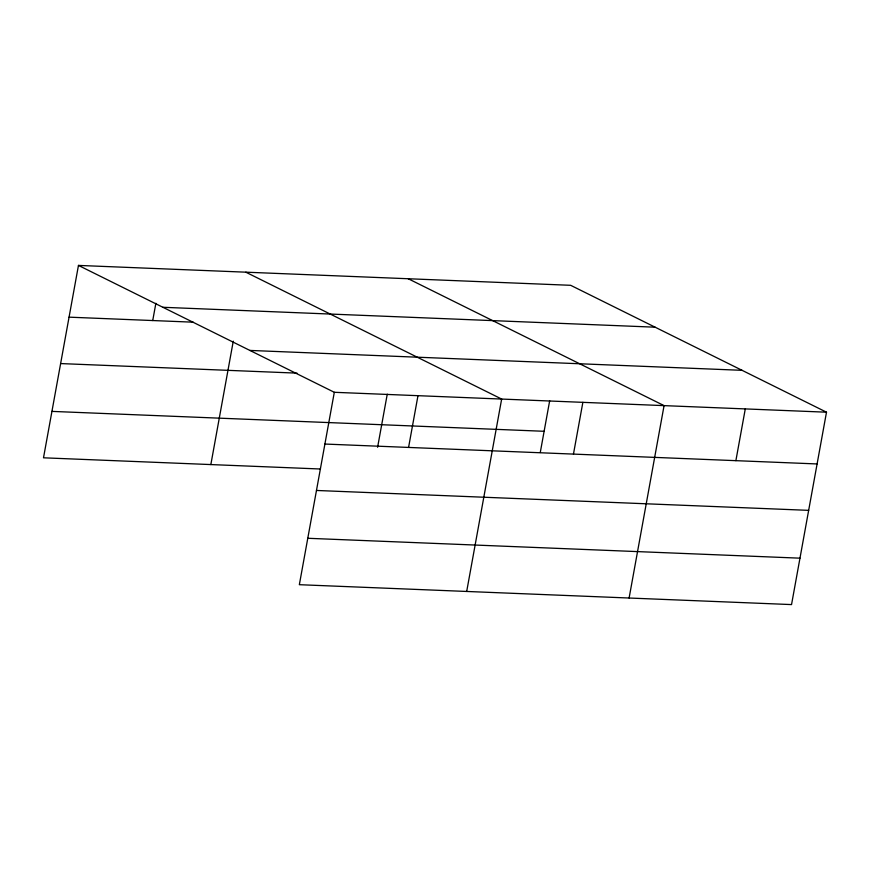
<?xml version="1.0" encoding="UTF-8"?>
<svg xmlns="http://www.w3.org/2000/svg" width="870" height="870" viewBox="0 0 870 870"><rect width="100%" height="100%" fill="white"/><g stroke="black" fill="none" stroke-linecap="round" stroke-linejoin="round"><path stroke-width="1.3" d="M78.463 265.415L334.308 392.294L299.345 584.694L791.537 604.585L826.5 412.195L570.655 285.306L78.463 265.415L43.5 457.805L320.486 469.006M152.728 320.541L155.871 303.293M210.844 464.569L233.269 341.171M377.602 447.267L387.259 394.175M408.574 447.43L417.981 395.676M466.69 591.459L501.653 399.058L245.808 272.179M540.27 452.509L549.677 400.744M573.461 454.096L582.867 402.342M629.108 598.016L664.071 405.627L408.237 278.748M735.879 460.665L745.285 408.911M162.897 307.284L655.088 327.185M69.056 317.158L193.216 322.183M249.875 350.425L742.066 370.326M60.628 363.573L296.996 373.132M334.308 392.294L826.5 412.195M51.939 411.39L544.131 431.292M324.901 444.048L817.093 463.949M316.473 490.462L808.665 510.353M307.773 538.28L799.976 558.17"/></g></svg>
